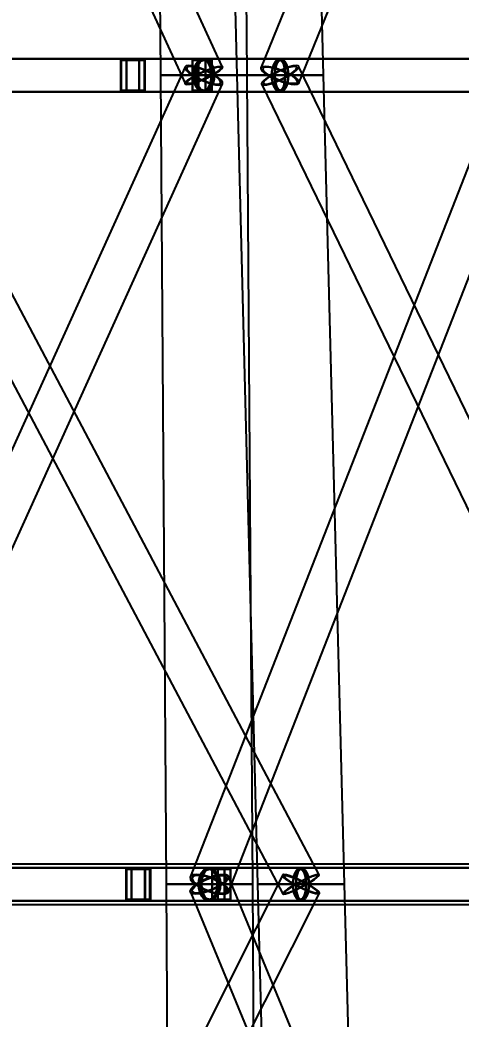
# Model space of a CAD drawing. Header units: millimetres. Extents: x -123812 to 252100, y -3000 to 639000.
# Drawn here: x 7146 to 12595, y 198335 to 210684 of the extents above; entities that cross this region are included whole.
import ezdxf

# ---------------------------------------------------------------- set-up
doc = ezdxf.new("R2010")
doc.units = ezdxf.units.MM
doc.layers.add('D-STR-DIM', color=7, linetype='Continuous', lineweight=13)
doc.layers.add('D-STR-STRC', color=7, linetype='Continuous', lineweight=25)
doc.styles.add('OpenSansCondensed-Light', font='OpenSansCondensed-Light.ttf')
doc.styles.add('TOWER_UNICODE', font='Arial Unicode.ttf')
doc.dimstyles.new('EZDXF', dxfattribs={"dimtxt": 0.25, "dimasz": 0.175, "dimexe": 0.375, "dimexo": 0.125, "dimgap": 0.1, "dimtad": 1, "dimlfac": 100, "dimzin": 12, "dimdsep": 46, "dimtxsty": 'OpenSansCondensed-Light', "dimblk": 'ARCHTICK', "dimcen": 2.5, "dimazin": 3, "dimtfac": 0.5, "dimtmove": 2, "dimatfit": 3})

# ---------------------------------------------------------------- blocks, each defined once
blk = doc.blocks.new('_ARCHTICK')
at = {"color": 0, "linetype": 'BYBLOCK', "const_width": 0.15}
blk.add_lwpolyline([(-0.5, -0.5), (0.5, 0.5)], dxfattribs=at)

msp = doc.modelspace()

# ---------------------------------------------------------------- linework, layer by layer
at = {"layer": 'D-STR-STRC'}
for points in [[(4591.8, 219889.7), (9189.5, 209889.7), (9209.1, 209885.9), (9242.9, 209889.7), (9288.4, 209901.1), (9342.7, 209919.3), (9402.1, 209942.9), (9462.4, 209970.5), (9519.6, 210000), (9569.7, 210029.5), (9609.5, 210057.1), (9636, 210080.7), (9647.6, 210098.9), (9643.5, 210110.3), (5045.8, 220110.3)], [(14193.1, 220098.9), (10126.1, 210098.9), (10124.3, 210080.7), (10138.5, 210057.1), (10167.8, 210029.5), (10210.2, 210000), (10262.8, 209970.5), (10322, 209942.9), (10383.7, 209919.3), (10443.8, 209901.1), (10498.2, 209889.7), (10543.2, 209885.9), (10575.6, 209889.7), (10593.3, 209901.1), (14660.3, 219901.1)], [(4857.7, 209796.8), (9416.5, 209796.8), (9441.9, 209803.7), (9465.5, 209824), (9485.8, 209856.3), (9501.4, 209898.4), (9511.2, 209947.4), (9514.5, 210000), (9511.2, 210052.6), (9501.4, 210101.6), (9485.8, 210143.7), (9465.5, 210176), (9441.9, 210196.3), (9416.5, 210203.2), (4857.7, 210203.2)], [(5329.3, 209796.8), (10359.7, 209796.8), (10376.5, 209803.7), (10392.1, 209824), (10405.6, 209856.3), (10415.9, 209898.4), (10422.3, 209947.4), (10424.5, 210000), (10422.3, 210052.6), (10415.9, 210101.6), (10405.6, 210143.7), (10392.1, 210176), (10376.5, 210196.3), (10359.7, 210203.2), (5329.3, 210203.2)], [(13397.9, 210203.2), (9416.5, 210203.2), (9381.7, 210196.3), (9349.3, 210176), (9321.5, 210143.7), (9300.1, 210101.6), (9286.7, 210052.6), (9282.1, 210000), (9286.7, 209947.4), (9300.1, 209898.4), (9321.5, 209856.3), (9349.3, 209824), (9381.7, 209803.7), (9416.5, 209796.8), (13397.9, 209796.8)], [(14812.7, 210203.2), (10359.7, 210203.2), (10332.5, 210196.3), (10307.1, 210176), (10285.4, 210143.7), (10268.7, 210101.6), (10258.1, 210052.6), (10254.6, 210000), (10258.1, 209947.4), (10268.7, 209898.4), (10285.4, 209856.3), (10307.1, 209824), (10332.5, 209803.7), (10359.7, 209796.8), (14812.7, 209796.8)], [(5121.8, 199895.1), (9647.8, 209895.1), (9647.2, 209914.4), (9630.8, 209939.5), (9599.9, 209968.7), (9556.4, 210000), (9503.4, 210031.3), (9444.5, 210060.5), (9383.7, 210085.6), (9325.1, 210104.9), (9272.7, 210117), (9230.1, 210121.1), (9200.3, 210117), (9185.2, 210104.9), (4659.1, 200104.9)], [(5104.5, 209882), (10392.9, 199882), (10403.1, 199877.8), (10427.9, 199882), (10465.7, 199894.2), (10513.9, 199913.6), (10569.1, 199938.9), (10627.6, 199968.4), (10685.4, 200000), (10738.7, 200031.6), (10783.7, 200061.1), (10817.4, 200086.4), (10837.4, 200105.8), (10842.5, 200118), (5554.1, 210118)], [(13159.6, 210086.4), (9248, 200086.4), (9252.6, 200061.1), (9273.1, 200031.6), (9308.1, 200000), (9355.2, 199968.4), (9411.3, 199938.9), (9472.5, 199913.6), (9534.6, 199894.2), (9593.4, 199882), (9645, 199877.8), (9685.6, 199882), (9712.7, 199894.2), (9724.4, 199913.6), (13636.1, 209913.6)], [(15439.6, 200104.9), (10589.5, 210104.9), (10582, 210117), (10559.4, 210121.1), (10523.2, 210117), (10475.8, 210104.9), (10420.6, 210085.6), (10361.2, 210060.5), (10301.7, 210031.3), (10246.1, 210000), (10198.3, 209968.7), (10161.5, 209939.5), (10138.2, 209914.4), (10130, 209895.1), (14980.1, 199895.1)], [(4890.5, 199796.8), (9486.2, 199796.8), (9512.5, 199803.7), (9537, 199824), (9558, 199856.3), (9574.1, 199898.4), (9584.2, 199947.4), (9587.7, 200000), (9584.2, 200052.6), (9574.1, 200101.6), (9558, 200143.7), (9537, 200176), (9512.5, 200196.3), (9486.2, 200203.2), (4890.5, 200203.2)], [(5456.2, 199796.8), (10617.7, 199796.8), (10633.9, 199803.7), (10649, 199824), (10661.9, 199856.3), (10671.9, 199898.4), (10678.1, 199947.4), (10680.2, 200000), (10678.1, 200052.6), (10671.9, 200101.6), (10661.9, 200143.7), (10649, 200176), (10633.9, 200196.3), (10617.7, 200203.2), (5456.2, 200203.2)], [(13512.6, 200203.2), (9486.2, 200203.2), (9451, 200196.3), (9418.1, 200176), (9389.9, 200143.7), (9368.3, 200101.6), (9354.7, 200052.6), (9350, 200000), (9354.7, 199947.4), (9368.3, 199898.4), (9389.9, 199856.3), (9418.1, 199824), (9451, 199803.7), (9486.2, 199796.8), (13512.6, 199796.8)], [(15209.8, 200203.2), (10617.7, 200203.2), (10591.4, 200196.3), (10566.8, 200176), (10545.8, 200143.7), (10529.6, 200101.6), (10519.4, 200052.6), (10516, 200000), (10519.4, 199947.4), (10529.6, 199898.4), (10545.8, 199856.3), (10566.8, 199824), (10591.4, 199803.7), (10617.7, 199796.8), (15209.8, 199796.8)], [(5811.1, 189884), (10843.3, 199884), (10843.5, 199896), (10828.4, 199915.1), (10798.9, 199940), (10757.1, 199968.9), (10705.7, 200000), (10648.4, 200031.1), (10589, 200060), (10531.5, 200084.9), (10479.9, 200104), (10437.7, 200116), (10407.8, 200120.1), (10392.1, 200116), (5359.9, 190116)], [(13843, 190104), (9716.5, 200104), (9694.5, 200116), (9658.4, 200120.1), (9610.5, 200116), (9554.2, 200104), (9493.2, 200084.9), (9431.7, 200060), (9374, 200031.1), (9323.9, 200000), (9284.9, 199968.9), (9259.6, 199940), (9249.7, 199915.1), (9256, 199896), (13382.5, 189896)]]:
    msp.add_lwpolyline(points, dxfattribs=at)
for points in [[(8801.4, 220000), (8881.5, 210000), (9951.5, 210000), (9869.5, 220000)], [(9573.5, 220000), (9824.8, 210000), (10894.7, 210000), (10641.6, 220000)], [(-79.2, 209800), (8618.9, 209800), (8618.9, 210200), (-79.2, 210200)], [(-41.6, 209800), (9436.7, 209800), (9436.7, 210200), (-41.6, 210200)], [(8391.1, 209800), (15115.9, 209800), (15115.9, 210200), (8391.1, 210200)], [(8391.1, 210200), (8688.3, 210200), (8688.3, 209800), (8391.1, 209800)], [(8400, 210188), (8679.4, 210188), (8679.4, 209812), (8400, 209812)], [(8460.5, 210200), (8618.9, 210200), (8618.9, 209800), (8460.5, 209800)], [(8465.3, 210188), (8614.2, 210188), (8614.2, 209812), (8465.3, 209812)], [(9275.7, 209800), (16973.2, 209800), (16973.2, 210200), (9275.7, 210200)], [(9275.7, 210200), (9514.6, 210200), (9514.6, 209800), (9275.7, 209800)], [(9550.9, 210000), (9546.3, 209947.4), (9532.9, 209898.4), (9511.5, 209856.3), (9483.7, 209824), (9451.3, 209803.7), (9416.5, 209796.8), (9381.7, 209803.7), (9349.3, 209824), (9321.5, 209856.3), (9300.1, 209898.4), (9286.7, 209947.4), (9282.1, 210000), (9286.7, 210052.6), (9300.1, 210101.6), (9321.5, 210143.7), (9349.3, 210176), (9381.7, 210196.3), (9416.5, 210203.2), (9451.3, 210196.3), (9483.7, 210176), (9511.5, 210143.7), (9532.9, 210101.6), (9546.3, 210052.6)], [(9282.8, 210188), (9507.4, 210188), (9507.4, 209812), (9282.8, 209812)], [(9540.3, 210000), (9536.1, 209951.5), (9523.7, 209906.4), (9504, 209867.6), (9478.4, 209837.9), (9448.5, 209819.2), (9416.5, 209812.8), (9384.5, 209819.2), (9354.6, 209837.9), (9329, 209867.6), (9309.3, 209906.4), (9296.9, 209951.5), (9292.7, 210000), (9296.9, 210048.5), (9309.3, 210093.6), (9329, 210132.4), (9354.6, 210162.1), (9384.5, 210180.8), (9416.5, 210187.2), (9448.5, 210180.8), (9478.4, 210162.1), (9504, 210132.4), (9523.7, 210093.6), (9536.1, 210048.5)], [(9514.5, 210000), (9511.2, 209947.4), (9501.4, 209898.4), (9485.8, 209856.3), (9465.5, 209824), (9441.9, 209803.7), (9416.5, 209796.8), (9391.1, 209803.7), (9367.5, 209824), (9347.2, 209856.3), (9331.6, 209898.4), (9321.8, 209947.4), (9318.5, 210000), (9321.8, 210052.6), (9331.6, 210101.6), (9347.2, 210143.7), (9367.5, 210176), (9391.1, 210196.3), (9416.5, 210203.2), (9441.9, 210196.3), (9465.5, 210176), (9485.8, 210143.7), (9501.4, 210101.6), (9511.2, 210052.6)], [(9506.8, 210000), (9503.7, 209951.5), (9494.7, 209906.4), (9480.3, 209867.6), (9461.6, 209837.9), (9439.9, 209819.2), (9416.5, 209812.8), (9393.1, 209819.2), (9371.4, 209837.9), (9352.7, 209867.6), (9338.3, 209906.4), (9329.3, 209951.5), (9326.2, 210000), (9329.3, 210048.5), (9338.3, 210093.6), (9352.7, 210132.4), (9371.4, 210162.1), (9393.1, 210180.8), (9416.5, 210187.2), (9439.9, 210180.8), (9461.6, 210162.1), (9480.3, 210132.4), (9494.7, 210093.6), (9503.7, 210048.5)], [(9353.5, 210200), (9436.7, 210200), (9436.7, 209800), (9353.5, 209800)], [(9356, 210188), (9434.2, 210188), (9434.2, 209812), (9356, 209812)], [(10464.9, 210000), (10461.3, 209947.4), (10450.8, 209898.4), (10434.1, 209856.3), (10412.3, 209824), (10386.9, 209803.7), (10359.7, 209796.8), (10332.5, 209803.7), (10307.1, 209824), (10285.4, 209856.3), (10268.7, 209898.4), (10258.1, 209947.4), (10254.6, 210000), (10258.1, 210052.6), (10268.7, 210101.6), (10285.4, 210143.7), (10307.1, 210176), (10332.5, 210196.3), (10359.7, 210203.2), (10386.9, 210196.3), (10412.3, 210176), (10434.1, 210143.7), (10450.8, 210101.6), (10461.3, 210052.6)], [(10456.6, 210000), (10453.3, 209951.5), (10443.6, 209906.4), (10428.2, 209867.6), (10408.2, 209837.9), (10384.8, 209819.2), (10359.7, 209812.8), (10334.6, 209819.2), (10311.3, 209837.9), (10291.2, 209867.6), (10275.8, 209906.4), (10266.1, 209951.5), (10262.8, 210000), (10266.1, 210048.5), (10275.8, 210093.6), (10291.2, 210132.4), (10311.3, 210162.1), (10334.6, 210180.8), (10359.7, 210187.2), (10384.8, 210180.8), (10408.2, 210162.1), (10428.2, 210132.4), (10443.6, 210093.6), (10453.3, 210048.5)], [(10424.5, 210000), (10422.3, 209947.4), (10415.9, 209898.4), (10405.6, 209856.3), (10392.1, 209824), (10376.5, 209803.7), (10359.7, 209796.8), (10342.9, 209803.7), (10327.3, 209824), (10313.9, 209856.3), (10303.6, 209898.4), (10297.1, 209947.4), (10294.9, 210000), (10297.1, 210052.6), (10303.6, 210101.6), (10313.9, 210143.7), (10327.3, 210176), (10342.9, 210196.3), (10359.7, 210203.2), (10376.5, 210196.3), (10392.1, 210176), (10405.6, 210143.7), (10415.9, 210101.6), (10422.3, 210052.6)], [(10419.4, 210000), (10417.4, 209951.5), (10411.4, 209906.4), (10401.9, 209867.6), (10389.6, 209837.9), (10375.2, 209819.2), (10359.7, 209812.8), (10344.3, 209819.2), (10329.9, 209837.9), (10317.5, 209867.6), (10308, 209906.4), (10302, 209951.5), (10300, 210000), (10302, 210048.5), (10308, 210093.6), (10317.5, 210132.4), (10329.9, 210162.1), (10344.3, 210180.8), (10359.7, 210187.2), (10375.2, 210180.8), (10389.6, 210162.1), (10401.9, 210132.4), (10411.4, 210093.6), (10417.4, 210048.5)], [(9276.6, 210000), (9329.6, 209968.7), (9388.5, 209939.5), (9449.3, 209914.4), (9507.9, 209895.1), (9560.3, 209883), (9602.8, 209878.9), (9632.7, 209883), (9647.8, 209895.1), (9647.2, 209914.4), (9630.8, 209939.5), (9599.9, 209968.7), (9556.4, 210000), (9503.4, 210031.3), (9444.5, 210060.5), (9383.7, 210085.6), (9325.1, 210104.9), (9272.7, 210117), (9230.1, 210121.1), (9200.3, 210117), (9185.2, 210104.9), (9185.8, 210085.6), (9202.1, 210060.5), (9233.1, 210031.3)], [(9519.6, 210000), (9462.4, 209970.5), (9402.1, 209942.9), (9342.7, 209919.3), (9288.4, 209901.1), (9242.9, 209889.7), (9209.1, 209885.9), (9189.5, 209889.7), (9185.4, 209901.1), (9197, 209919.3), (9223.5, 209942.9), (9263.3, 209970.5), (9313.4, 210000), (9370.6, 210029.5), (9430.9, 210057.1), (9490.2, 210080.7), (9544.5, 210098.9), (9590.1, 210110.3), (9623.9, 210114.1), (9643.5, 210110.3), (9647.6, 210098.9), (9636, 210080.7), (9609.5, 210057.1), (9569.7, 210029.5)], [(9290.3, 210000), (9338.1, 209971.7), (9391.3, 209945.4), (9446.1, 209922.8), (9498.9, 209905.5), (9546.1, 209894.6), (9584.5, 209890.8), (9611.4, 209894.6), (9625.1, 209905.5), (9624.5, 209922.8), (9609.7, 209945.4), (9581.8, 209971.7), (9542.6, 210000), (9494.9, 210028.3), (9441.7, 210054.6), (9386.9, 210077.2), (9334.1, 210094.5), (9286.9, 210105.4), (9248.5, 210109.2), (9221.6, 210105.4), (9207.9, 210094.5), (9208.5, 210077.2), (9223.2, 210054.6), (9251.2, 210028.3)], [(9509.4, 210000), (9457.9, 209973.4), (9403.5, 209948.5), (9350, 209927.2), (9301, 209910.9), (9260, 209900.6), (9229.5, 209897.1), (9211.8, 209900.6), (9208.1, 209910.9), (9218.6, 209927.2), (9242.5, 209948.5), (9278.3, 209973.4), (9323.6, 210000), (9375.1, 210026.6), (9429.5, 210051.5), (9483, 210072.8), (9531.9, 210089.1), (9573, 210099.4), (9603.5, 210102.9), (9621.1, 210099.4), (9624.9, 210089.1), (9614.4, 210072.8), (9590.5, 210051.5), (9554.7, 210026.6)], [(10509.2, 210000), (10551.6, 209970.5), (10580.9, 209942.9), (10595.1, 209919.3), (10593.3, 209901.1), (10575.6, 209889.7), (10543.2, 209885.9), (10498.2, 209889.7), (10443.8, 209901.1), (10383.7, 209919.3), (10322, 209942.9), (10262.8, 209970.5), (10210.2, 210000), (10167.8, 210029.5), (10138.5, 210057.1), (10124.3, 210080.7), (10126.1, 210098.9), (10143.8, 210110.3), (10176.3, 210114.1), (10221.2, 210110.3), (10275.6, 210098.9), (10335.7, 210080.7), (10397.5, 210057.1), (10456.7, 210029.5)], [(10246.1, 210000), (10198.3, 209968.7), (10161.5, 209939.5), (10138.2, 209914.4), (10130, 209895.1), (10137.4, 209883), (10160, 209878.9), (10196.2, 209883), (10243.6, 209895.1), (10298.9, 209914.4), (10358.3, 209939.5), (10417.8, 209968.7), (10473.3, 210000), (10521.2, 210031.3), (10558, 210060.5), (10581.3, 210085.6), (10589.5, 210104.9), (10582, 210117), (10559.4, 210121.1), (10523.2, 210117), (10475.8, 210104.9), (10420.6, 210085.6), (10361.2, 210060.5), (10301.7, 210031.3)], [(10494.5, 210000), (10532.7, 209973.4), (10559.1, 209948.5), (10572, 209927.2), (10570.3, 209910.9), (10554.4, 209900.6), (10525.1, 209897.1), (10484.6, 209900.6), (10435.6, 209910.9), (10381.4, 209927.2), (10325.7, 209948.5), (10272.3, 209973.4), (10224.9, 210000), (10186.7, 210026.6), (10160.3, 210051.5), (10147.5, 210072.8), (10149.1, 210089.1), (10165.1, 210099.4), (10194.3, 210102.9), (10234.9, 210099.4), (10283.9, 210089.1), (10338.1, 210072.8), (10393.8, 210051.5), (10447.1, 210026.6)], [(10257.3, 210000), (10214.2, 209971.7), (10181, 209945.4), (10160, 209922.8), (10152.6, 209905.5), (10159.3, 209894.6), (10179.7, 209890.8), (10212.3, 209894.6), (10255, 209905.5), (10304.9, 209922.8), (10358.4, 209945.4), (10412.1, 209971.7), (10462.2, 210000), (10505.3, 210028.3), (10538.5, 210054.6), (10559.5, 210077.2), (10566.9, 210094.5), (10560.1, 210105.4), (10539.8, 210109.2), (10507.1, 210105.4), (10464.4, 210094.5), (10414.6, 210077.2), (10361, 210054.6), (10307.4, 210028.3)], [(8881.5, 210000), (8950.3, 200000), (10022.1, 200000), (9951.5, 210000)], [(9951.5, 210000), (9933.2, 210000), (9879.8, 210000), (9794.8, 210000), (9684, 210000), (9555, 210000), (9416.5, 210000), (9278, 210000), (9149, 210000), (9038.2, 210000), (8953.2, 210000), (8899.8, 210000), (8881.5, 210000), (8899.8, 210000), (8953.2, 210000), (9038.2, 210000), (9149, 210000), (9278, 210000), (9416.5, 210000), (9555, 210000), (9684, 210000), (9794.8, 210000), (9879.8, 210000), (9933.2, 210000)], [(9951.5, 210000), (9933.2, 210000), (9879.8, 210000), (9794.8, 210000), (9684, 210000), (9555, 210000), (9416.5, 210000), (9278, 210000), (9149, 210000), (9038.2, 210000), (8953.2, 210000), (8899.8, 210000), (8881.5, 210000), (8899.8, 210000), (8953.2, 210000), (9038.2, 210000), (9149, 210000), (9278, 210000), (9416.5, 210000), (9555, 210000), (9684, 210000), (9794.8, 210000), (9879.8, 210000), (9933.2, 210000)], [(9913.9, 210000), (9897, 210000), (9847.3, 210000), (9768.2, 210000), (9665.2, 210000), (9545.2, 210000), (9416.5, 210000), (9287.7, 210000), (9167.8, 210000), (9064.8, 210000), (8985.7, 210000), (8936, 210000), (8919.1, 210000), (8936, 210000), (8985.7, 210000), (9064.8, 210000), (9167.8, 210000), (9287.7, 210000), (9416.5, 210000), (9545.2, 210000), (9665.2, 210000), (9768.2, 210000), (9847.3, 210000), (9897, 210000)], [(9913.9, 210000), (9897, 210000), (9847.3, 210000), (9768.2, 210000), (9665.2, 210000), (9545.2, 210000), (9416.5, 210000), (9287.7, 210000), (9167.8, 210000), (9064.8, 210000), (8985.7, 210000), (8936, 210000), (8919.1, 210000), (8936, 210000), (8985.7, 210000), (9064.8, 210000), (9167.8, 210000), (9287.7, 210000), (9416.5, 210000), (9545.2, 210000), (9665.2, 210000), (9768.2, 210000), (9847.3, 210000), (9897, 210000)], [(9824.8, 210000), (10081.8, 200000), (11153.6, 200000), (10894.7, 210000)], [(10894.7, 210000), (10876.5, 210000), (10823, 210000), (10738, 210000), (10627.2, 210000), (10498.2, 210000), (10359.7, 210000), (10221.3, 210000), (10092.2, 210000), (9981.4, 210000), (9896.4, 210000), (9843, 210000), (9824.8, 210000), (9843, 210000), (9896.4, 210000), (9981.4, 210000), (10092.2, 210000), (10221.3, 210000), (10359.7, 210000), (10498.2, 210000), (10627.2, 210000), (10738, 210000), (10823, 210000), (10876.5, 210000)], [(10894.7, 210000), (10876.5, 210000), (10823, 210000), (10738, 210000), (10627.2, 210000), (10498.2, 210000), (10359.7, 210000), (10221.3, 210000), (10092.2, 210000), (9981.4, 210000), (9896.4, 210000), (9843, 210000), (9824.8, 210000), (9843, 210000), (9896.4, 210000), (9981.4, 210000), (10092.2, 210000), (10221.3, 210000), (10359.7, 210000), (10498.2, 210000), (10627.2, 210000), (10738, 210000), (10823, 210000), (10876.5, 210000)], [(10857.2, 210000), (10840.2, 210000), (10790.5, 210000), (10711.5, 210000), (10608.4, 210000), (10488.5, 210000), (10359.7, 210000), (10231, 210000), (10111, 210000), (10008, 210000), (9928.9, 210000), (9879.2, 210000), (9862.3, 210000), (9879.2, 210000), (9928.9, 210000), (10008, 210000), (10111, 210000), (10231, 210000), (10359.7, 210000), (10488.5, 210000), (10608.4, 210000), (10711.5, 210000), (10790.5, 210000), (10840.2, 210000)], [(10857.2, 210000), (10840.2, 210000), (10790.5, 210000), (10711.5, 210000), (10608.4, 210000), (10488.5, 210000), (10359.7, 210000), (10231, 210000), (10111, 210000), (10008, 210000), (9928.9, 210000), (9879.2, 210000), (9862.3, 210000), (9879.2, 210000), (9928.9, 210000), (10008, 210000), (10111, 210000), (10231, 210000), (10359.7, 210000), (10488.5, 210000), (10608.4, 210000), (10711.5, 210000), (10790.5, 210000), (10840.2, 210000)], [(-83.9, 199800), (8690.8, 199800), (8690.8, 200200), (-83.9, 200200)], [(-39.8, 199800), (9673.4, 199800), (9673.4, 200200), (-39.8, 200200)], [(5244.4, 199750), (17507.1, 199750), (17507.1, 200250), (5244.4, 200250)], [(5244.4, 199750), (15244.1, 199750), (15244.1, 200250), (5244.4, 200250)], [(8457.1, 199800), (15269, 199800), (15269, 200200), (8457.1, 200200)], [(8457.1, 200200), (8756.7, 200200), (8756.7, 199800), (8457.1, 199800)], [(8466.1, 200188), (8747.8, 200188), (8747.8, 199812), (8466.1, 199812)], [(8523, 200200), (8690.8, 200200), (8690.8, 199800), (8523, 199800)], [(8528.1, 200188), (8685.8, 200188), (8685.8, 199812), (8528.1, 199812)], [(9622.4, 200000), (9617.7, 199947.4), (9604.1, 199898.4), (9582.5, 199856.3), (9554.3, 199824), (9521.5, 199803.7), (9486.2, 199796.8), (9451, 199803.7), (9418.1, 199824), (9389.9, 199856.3), (9368.3, 199898.4), (9354.7, 199947.4), (9350, 200000), (9354.7, 200052.6), (9368.3, 200101.6), (9389.9, 200143.7), (9418.1, 200176), (9451, 200196.3), (9486.2, 200203.2), (9521.5, 200196.3), (9554.3, 200176), (9582.5, 200143.7), (9604.1, 200101.6), (9617.7, 200052.6)], [(9611.7, 200000), (9607.4, 199951.5), (9594.9, 199906.4), (9574.9, 199867.6), (9548.9, 199837.9), (9518.7, 199819.2), (9486.2, 199812.8), (9453.7, 199819.2), (9423.5, 199837.9), (9397.5, 199867.6), (9377.6, 199906.4), (9365, 199951.5), (9360.8, 200000), (9365, 200048.5), (9377.6, 200093.6), (9397.5, 200132.4), (9423.5, 200162.1), (9453.7, 200180.8), (9486.2, 200187.2), (9518.7, 200180.8), (9548.9, 200162.1), (9574.9, 200132.4), (9594.9, 200093.6), (9607.4, 200048.5)], [(9587.7, 200000), (9584.2, 199947.4), (9574.1, 199898.4), (9558, 199856.3), (9537, 199824), (9512.5, 199803.7), (9486.2, 199796.8), (9459.9, 199803.7), (9435.5, 199824), (9414.5, 199856.3), (9398.3, 199898.4), (9388.2, 199947.4), (9384.7, 200000), (9388.2, 200052.6), (9398.3, 200101.6), (9414.5, 200143.7), (9435.5, 200176), (9459.9, 200196.3), (9486.2, 200203.2), (9512.5, 200196.3), (9537, 200176), (9558, 200143.7), (9574.1, 200101.6), (9584.2, 200052.6)], [(9579.7, 200000), (9576.5, 199951.5), (9567.2, 199906.4), (9552.3, 199867.6), (9533, 199837.9), (9510.4, 199819.2), (9486.2, 199812.8), (9462, 199819.2), (9439.5, 199837.9), (9420.1, 199867.6), (9405.2, 199906.4), (9395.9, 199951.5), (9392.7, 200000), (9395.9, 200048.5), (9405.2, 200093.6), (9420.1, 200132.4), (9439.5, 200162.1), (9462, 200180.8), (9486.2, 200187.2), (9510.4, 200180.8), (9533, 200162.1), (9552.3, 200132.4), (9567.2, 200093.6), (9576.5, 200048.5)], [(9518.3, 199800), (17497.4, 199800), (17497.4, 200200), (9518.3, 200200)], [(9518.3, 200200), (9748.8, 200200), (9748.8, 199800), (9518.3, 199800)], [(9525.2, 200188), (9741.9, 200188), (9741.9, 199812), (9525.2, 199812)], [(9593.7, 200200), (9673.4, 200200), (9673.4, 199800), (9593.7, 199800)], [(9596.1, 200188), (9671, 200188), (9671, 199812), (9596.1, 199812)], [(10719.4, 200000), (10716, 199947.4), (10705.8, 199898.4), (10689.6, 199856.3), (10668.6, 199824), (10644, 199803.7), (10617.7, 199796.8), (10591.4, 199803.7), (10566.8, 199824), (10545.8, 199856.3), (10529.6, 199898.4), (10519.4, 199947.4), (10516, 200000), (10519.4, 200052.6), (10529.6, 200101.6), (10545.8, 200143.7), (10566.8, 200176), (10591.4, 200196.3), (10617.7, 200203.2), (10644, 200196.3), (10668.6, 200176), (10689.6, 200143.7), (10705.8, 200101.6), (10716, 200052.6)], [(10711.4, 200000), (10708.2, 199951.5), (10698.9, 199906.4), (10684, 199867.6), (10664.6, 199837.9), (10642, 199819.2), (10617.7, 199812.8), (10593.4, 199819.2), (10570.8, 199837.9), (10551.4, 199867.6), (10536.5, 199906.4), (10527.2, 199951.5), (10524, 200000), (10527.2, 200048.5), (10536.5, 200093.6), (10551.4, 200132.4), (10570.8, 200162.1), (10593.4, 200180.8), (10617.7, 200187.2), (10642, 200180.8), (10664.6, 200162.1), (10684, 200132.4), (10698.9, 200093.6), (10708.2, 200048.5)], [(10680.2, 200000), (10678.1, 199947.4), (10671.9, 199898.4), (10661.9, 199856.3), (10649, 199824), (10633.9, 199803.7), (10617.7, 199796.8), (10601.5, 199803.7), (10586.4, 199824), (10573.5, 199856.3), (10563.6, 199898.4), (10557.3, 199947.4), (10555.2, 200000), (10557.3, 200052.6), (10563.6, 200101.6), (10573.5, 200143.7), (10586.4, 200176), (10601.5, 200196.3), (10617.7, 200203.2), (10633.9, 200196.3), (10649, 200176), (10661.9, 200143.7), (10671.9, 200101.6), (10678.1, 200052.6)], [(10675.3, 200000), (10673.3, 199951.5), (10667.6, 199906.4), (10658.4, 199867.6), (10646.5, 199837.9), (10632.6, 199819.2), (10617.7, 199812.8), (10602.8, 199819.2), (10588.9, 199837.9), (10577, 199867.6), (10567.8, 199906.4), (10562.1, 199951.5), (10560.1, 200000), (10562.1, 200048.5), (10567.8, 200093.6), (10577, 200132.4), (10588.9, 200162.1), (10602.8, 200180.8), (10617.7, 200187.2), (10632.6, 200180.8), (10646.5, 200162.1), (10658.4, 200132.4), (10667.6, 200093.6), (10673.3, 200048.5)], [(9308.1, 200000), (9355.2, 199968.4), (9411.3, 199938.9), (9472.5, 199913.6), (9534.6, 199894.2), (9593.4, 199882), (9645, 199877.8), (9685.6, 199882), (9712.7, 199894.2), (9724.4, 199913.6), (9719.8, 199938.9), (9699.4, 199968.4), (9664.3, 200000), (9617.2, 200031.6), (9561.1, 200061.1), (9499.9, 200086.4), (9437.8, 200105.8), (9379, 200118), (9327.5, 200122.2), (9286.8, 200118), (9259.7, 200105.8), (9248, 200086.4), (9252.6, 200061.1), (9273.1, 200031.6)], [(9648.5, 200000), (9598.4, 199968.9), (9540.7, 199940), (9479.2, 199915.1), (9418.3, 199896), (9361.9, 199884), (9314, 199879.9), (9277.9, 199884), (9256, 199896), (9249.7, 199915.1), (9259.6, 199940), (9284.9, 199968.9), (9323.9, 200000), (9374, 200031.1), (9431.7, 200060), (9493.2, 200084.9), (9554.2, 200104), (9610.5, 200116), (9658.4, 200120.1), (9694.5, 200116), (9716.5, 200104), (9722.7, 200084.9), (9712.9, 200060), (9687.5, 200031.1)], [(9325.6, 200000), (9368.1, 199971.5), (9418.7, 199944.9), (9473.9, 199922.1), (9529.9, 199904.6), (9582.9, 199893.6), (9629.3, 199889.8), (9666, 199893.6), (9690.5, 199904.6), (9701, 199922.1), (9696.8, 199944.9), (9678.4, 199971.5), (9646.8, 200000), (9604.3, 200028.5), (9553.7, 200055.1), (9498.6, 200077.9), (9442.6, 200095.4), (9389.5, 200106.4), (9343.1, 200110.2), (9306.4, 200106.4), (9282, 200095.4), (9271.5, 200077.9), (9275.6, 200055.1), (9294, 200028.5)], [(9632.5, 200000), (9587.4, 199972), (9535.3, 199945.9), (9479.9, 199923.4), (9425, 199906.2), (9374.2, 199895.4), (9331, 199891.7), (9298.4, 199895.4), (9278.6, 199906.2), (9273, 199923.4), (9281.9, 199945.9), (9304.7, 199972), (9339.9, 200000), (9385, 200028), (9437.1, 200054.1), (9492.5, 200076.6), (9547.5, 200093.8), (9598.3, 200104.6), (9641.4, 200108.3), (9674, 200104.6), (9693.8, 200093.8), (9699.4, 200076.6), (9690.5, 200054.1), (9667.7, 200028)], [(10705.7, 200000), (10757.1, 199968.9), (10798.9, 199940), (10828.4, 199915.1), (10843.5, 199896), (10843.3, 199884), (10827.6, 199879.9), (10797.7, 199884), (10755.5, 199896), (10703.9, 199915.1), (10646.4, 199940), (10587, 199968.9), (10529.7, 200000), (10478.3, 200031.1), (10436.5, 200060), (10407, 200084.9), (10391.9, 200104), (10392.1, 200116), (10407.8, 200120.1), (10437.7, 200116), (10479.9, 200104), (10531.5, 200084.9), (10589, 200060), (10648.4, 200031.1)], [(10550, 200000), (10496.7, 199968.4), (10451.7, 199938.9), (10418, 199913.6), (10398, 199894.2), (10392.9, 199882), (10403.1, 199877.8), (10427.9, 199882), (10465.7, 199894.2), (10513.9, 199913.6), (10569.1, 199938.9), (10627.6, 199968.4), (10685.4, 200000), (10738.7, 200031.6), (10783.7, 200061.1), (10817.4, 200086.4), (10837.4, 200105.8), (10842.5, 200118), (10832.3, 200122.2), (10807.5, 200118), (10769.7, 200105.8), (10721.6, 200086.4), (10666.3, 200061.1), (10607.8, 200031.6)], [(10697.1, 200000), (10743.4, 199972), (10781.1, 199945.9), (10807.7, 199923.4), (10821.3, 199906.2), (10821.1, 199895.4), (10807, 199891.7), (10780, 199895.4), (10741.9, 199906.2), (10695.4, 199923.4), (10643.6, 199945.9), (10590, 199972), (10538.3, 200000), (10492, 200028), (10454.3, 200054.1), (10427.7, 200076.6), (10414.1, 200093.8), (10414.3, 200104.6), (10428.4, 200108.3), (10455.4, 200104.6), (10493.5, 200093.8), (10540, 200076.6), (10591.8, 200054.1), (10645.4, 200028)], [(10556.6, 200000), (10508.6, 199971.5), (10468.1, 199944.9), (10437.7, 199922.1), (10419.6, 199904.6), (10415, 199893.6), (10424.2, 199889.8), (10446.6, 199893.6), (10480.7, 199904.6), (10524.1, 199922.1), (10573.9, 199944.9), (10626.6, 199971.5), (10678.8, 200000), (10726.8, 200028.5), (10767.3, 200055.1), (10797.7, 200077.9), (10815.8, 200095.4), (10820.4, 200106.4), (10811.2, 200110.2), (10788.8, 200106.4), (10754.7, 200095.4), (10711.3, 200077.9), (10661.6, 200055.1), (10608.8, 200028.5)], [(8950.3, 200000), (9007.7, 190000), (10081.4, 190000), (10022.1, 200000)], [(10022.1, 200000), (10003.9, 200000), (9950.3, 200000), (9865.2, 200000), (9754.2, 200000), (9624.9, 200000), (9486.2, 200000), (9347.5, 200000), (9218.3, 200000), (9107.3, 200000), (9022.1, 200000), (8968.6, 200000), (8950.3, 200000), (8968.6, 200000), (9022.1, 200000), (9107.3, 200000), (9218.3, 200000), (9347.5, 200000), (9486.2, 200000), (9624.9, 200000), (9754.2, 200000), (9865.2, 200000), (9950.3, 200000), (10003.9, 200000)], [(10081.8, 200000), (10344.6, 190000), (11418.3, 190000), (11153.6, 200000)], [(11153.6, 200000), (11135.3, 200000), (11081.8, 200000), (10996.6, 200000), (10885.7, 200000), (10756.4, 200000), (10617.7, 200000), (10479, 200000), (10349.7, 200000), (10238.8, 200000), (10153.6, 200000), (10100.1, 200000), (10081.8, 200000), (10100.1, 200000), (10153.6, 200000), (10238.8, 200000), (10349.7, 200000), (10479, 200000), (10617.7, 200000), (10756.4, 200000), (10885.7, 200000), (10996.6, 200000), (11081.8, 200000), (11135.3, 200000)]]:
    msp.add_lwpolyline(points, close=True, dxfattribs=at)

# ---------------------------------------------------------------- dimensions: what is measured, and where the dimension line sits
at = {"layer": 'D-STR-DIM'}
for base, p2 in [((187000, 0), (0, 450000)), ((250000, 0), (0, 375000)), ((124000, 0), (0, 350000))]:
    msp.add_linear_dim(base=base, p1=(0, 0), p2=p2, angle=90, dimstyle='EZDXF', override={"dimtxt": 8400, "dimasz": 3750, "dimexe": 2100, "dimexo": 1800, "dimgap": 2100, "dimtad": 1, "dimdec": 0, "dimlfac": 1, "dimlunit": 2, "dimtxsty": 'TOWER_UNICODE', "dimclrd": 7, "dimclre": 7, "dimclrt": 7}, dxfattribs=at).render()

doc.saveas('drawing.dxf')
